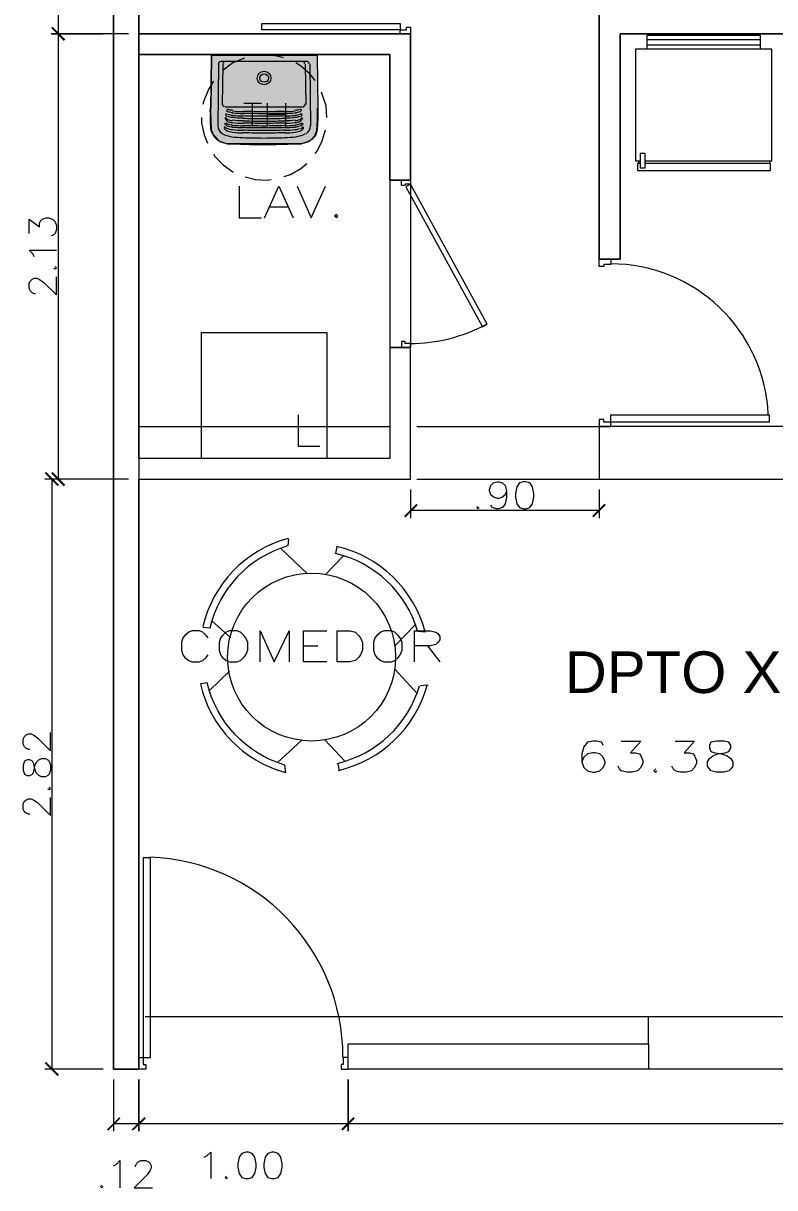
# Model space of a CAD drawing. Header units: metres. Extents: x 61.8 to 83.9, y 59.2 to 72.8.
# Drawn here: x 74.12 to 78.37, y 59.21 to 65.81 of the extents above; entities that cross this region are included whole.
import ezdxf

# ---------------------------------------------------------------- set-up
doc = ezdxf.new("R2010")
doc.units = ezdxf.units.M
doc.header["$MEASUREMENT"] = 0
for name, color, linetype, true_color in [('PDF_0', 250, 'Continuous', 0x333333), ('PDF_MA_0.30', 250, 'Continuous', 0x333333), ('PDF_MA_APARATOS', 7, 'Continuous', 0x989898), ('PDF_MA_COTAS', 250, 'Continuous', 0x333333), ('PDF_MA_MOBILIARIO', 250, 'Continuous', 0x333333), ('PDF_MA_MUROS', 250, 'Continuous', 0x333333), ('PDF_MA_PROYECCION', 250, 'Continuous', 0x333333), ('PDF_MA_PROYECCIONES', 250, 'Continuous', 0x333333), ('PDF_MA_PUERTAS', 250, 'Continuous', 0x333333), ('PDF_MA_TAB P10', 7, 'Continuous', 0x00dd00), ('PDF_MA_TAB P12', 140, 'Continuous', 0x00bfff), ('PDF_MA_TEXTO 2', 250, 'Continuous', 0x333333), ('PDF_MA_TEXTO AREAS', 250, 'Continuous', 0x333333), ('PDF_Texto', 250, 'Continuous', 0x333333)]:
    doc.layers.add(name, color=color, linetype=linetype, true_color=true_color)
doc.styles.add('PDF Swiss721BT-Roman', font='Arial.ttf')

msp = doc.modelspace()

# ---------------------------------------------------------------- linework, layer by layer
at = {"layer": 'PDF_0', "color": 6, "transparency": 33554559}
for points in [[(74.28262, 65.78742), (74.27527, 65.78007), (74.3561, 65.71393)], [(74.3561, 65.71393), (74.27527, 65.78007), (74.28262, 65.78742)], [(74.27527, 65.78007), (74.3561, 65.71393), (74.34508, 65.70658)], [(74.34508, 65.70658), (74.3561, 65.71393), (74.27527, 65.78007)], [(74.31936, 63.18979), (74.23853, 63.25593), (74.24588, 63.26328)], [(74.31201, 63.18245), (74.31936, 63.18979), (74.23853, 63.25593)], [(74.28262, 63.26328), (74.27527, 63.25593), (74.3561, 63.18979)], [(74.27527, 63.25593), (74.3561, 63.18979), (74.34508, 63.18245)], [(76.34381, 63.08324), (76.28135, 63.00609), (76.27401, 63.01344)], [(76.35116, 63.0759), (76.34381, 63.08324), (76.28135, 63.00609)], [(77.33951, 63.01344), (77.34686, 63.00609), (77.40932, 63.08324)], [(77.34686, 63.00609), (77.40932, 63.08324), (77.41666, 63.0759)], [(74.24588, 59.91981), (74.23853, 59.91246), (74.31936, 59.84632)], [(74.23853, 59.91246), (74.31936, 59.84632), (74.31201, 59.83897)], [(74.66106, 59.6075), (74.5986, 59.53035), (74.59125, 59.53769)], [(74.6684, 59.60016), (74.66106, 59.6075), (74.5986, 59.53035)], [(74.73086, 59.53769), (74.73821, 59.53035), (74.80435, 59.6075)], [(74.80435, 59.6075), (74.73821, 59.53035), (74.73086, 59.53769)], [(74.73821, 59.53035), (74.80435, 59.6075), (74.8117, 59.60016)], [(74.8117, 59.60016), (74.80435, 59.6075), (74.73821, 59.53035)], [(75.91761, 59.53769), (75.92496, 59.53035), (75.98742, 59.6075)], [(75.98742, 59.6075), (75.92496, 59.53035), (75.91761, 59.53769)], [(75.92496, 59.53035), (75.98742, 59.6075), (75.99477, 59.60016)], [(75.99477, 59.60016), (75.98742, 59.6075), (75.92496, 59.53035)]]:
    msp.add_solid(points, dxfattribs=at)
at = {"layer": 'PDF_MA_0.30', "color": 6, "lineweight": 0}
for points in [[(74.31569, 71.91221), (74.31569, 69.186), (74.31569, 68.59079), (74.31569, 65.747), (74.31569, 63.22286)], [(74.71249, 65.747), (74.27527, 65.747), (74.5692, 65.747)], [(74.15035, 64.61536), (74.15035, 64.69619), (74.20914, 64.6521), (74.20914, 64.67415), (74.21648, 64.68885), (74.22383, 64.69619), (74.24588, 64.70354), (74.26057, 64.70354), (74.28262, 64.69619), (74.29732, 64.6815), (74.30466, 64.65945), (74.30466, 64.63741), (74.29732, 64.61536), (74.28997, 64.60801), (74.27527, 64.60067)], [(74.17974, 64.48309), (74.17239, 64.49779), (74.15035, 64.51984), (74.30466, 64.51984)], [(74.28997, 64.42063), (74.29732, 64.41329), (74.30466, 64.42063), (74.29732, 64.42798)], [(74.18709, 64.27367), (74.17974, 64.27367), (74.16505, 64.28102), (74.1577, 64.28836), (74.15035, 64.30306), (74.15035, 64.33245), (74.1577, 64.34715), (74.16505, 64.3545), (74.17974, 64.36185), (74.19444, 64.36185), (74.20914, 64.3545), (74.23118, 64.3398), (74.30466, 64.26632), (74.30466, 64.3692)], [(74.71249, 63.22286), (74.23853, 63.22286)], [(74.5692, 63.22286), (74.27527, 63.22286)], [(74.27894, 63.22286), (74.27894, 59.87939)], [(74.15402, 61.69074), (74.14668, 61.69074), (74.13198, 61.69809), (74.12463, 61.70544), (74.11728, 61.72014), (74.11728, 61.74953), (74.12463, 61.76423), (74.13198, 61.77157), (74.14668, 61.77892), (74.16137, 61.77892), (74.17607, 61.77157), (74.19811, 61.75688), (74.2716, 61.6834), (74.2716, 61.78627)], [(74.2569, 61.47029), (74.26425, 61.46295), (74.2716, 61.47029), (74.26425, 61.47764)], [(74.15402, 61.32333), (74.14668, 61.32333), (74.13198, 61.33068), (74.12463, 61.33803), (74.11728, 61.35272), (74.11728, 61.38212), (74.12463, 61.39681), (74.13198, 61.40416), (74.14668, 61.41151), (74.16137, 61.41151), (74.17607, 61.40416), (74.19811, 61.38946), (74.2716, 61.31598), (74.2716, 61.41886)], [(74.5692, 59.87939), (74.23853, 59.87939)], [(74.62799, 59.8206), (74.62799, 59.52667)], [(74.62799, 59.57076), (74.77128, 59.57076), (75.95803, 59.57076), (82.74417, 59.57076), (83.83172, 59.57076)], [(75.14237, 59.37971), (75.15707, 59.38705), (75.17911, 59.4091), (75.17911, 59.25846)], [(74.62799, 59.33194), (74.64269, 59.33929), (74.66473, 59.36134), (74.66473, 59.20702)], [(74.75291, 59.32459), (74.75291, 59.33194), (74.76026, 59.34664), (74.76761, 59.35399), (74.7823, 59.36134), (74.8117, 59.36134), (74.82639, 59.35399), (74.83374, 59.34664), (74.84109, 59.33194), (74.84109, 59.31725), (74.83374, 59.30255), (74.81904, 59.2805), (74.74556, 59.20702), (74.84844, 59.20702)], [(75.26729, 59.27316), (75.25994, 59.26581), (75.26729, 59.25846), (75.27464, 59.26581)], [(74.56185, 59.22172), (74.55451, 59.21437), (74.56185, 59.20702), (74.5692, 59.21437)]]:
    msp.add_lwpolyline(points, dxfattribs=at)
for points in [[(74.11728, 61.57317), (74.12463, 61.55113), (74.13933, 61.54378), (74.15402, 61.54378), (74.16872, 61.55113), (74.17607, 61.56582), (74.18342, 61.59522), (74.19077, 61.61726), (74.20546, 61.63196), (74.22016, 61.63931), (74.2422, 61.63931), (74.2569, 61.63196), (74.26425, 61.62461), (74.2716, 61.60256), (74.2716, 61.57317), (74.26425, 61.55113), (74.2569, 61.54378), (74.2422, 61.53643), (74.22016, 61.53643), (74.20546, 61.54378), (74.19077, 61.55847), (74.18342, 61.58052), (74.17607, 61.60991), (74.16872, 61.62461), (74.15402, 61.63196), (74.13933, 61.63196), (74.12463, 61.62461), (74.11728, 61.60256)], [(74.77128, 59.52667), (74.77128, 59.8206)], [(75.95803, 59.52667), (75.95803, 59.8206)], [(75.37751, 59.4091), (75.35547, 59.40175), (75.34077, 59.37971), (75.33342, 59.34297), (75.33342, 59.32092), (75.34077, 59.28785), (75.35547, 59.26581), (75.37751, 59.25846), (75.39221, 59.25846), (75.41426, 59.26581), (75.42895, 59.28785), (75.4363, 59.32092), (75.4363, 59.34297), (75.42895, 59.37971), (75.41426, 59.40175), (75.39221, 59.4091)], [(75.52448, 59.4091), (75.50244, 59.40175), (75.48774, 59.37971), (75.48039, 59.34297), (75.48039, 59.32092), (75.48774, 59.28785), (75.50244, 59.26581), (75.52448, 59.25846), (75.53918, 59.25846), (75.56122, 59.26581), (75.57592, 59.28785), (75.58327, 59.32092), (75.58327, 59.34297), (75.57592, 59.37971), (75.56122, 59.40175), (75.53918, 59.4091)]]:
    msp.add_lwpolyline(points, close=True, dxfattribs=at)
at = {"layer": 'PDF_MA_APARATOS', "color": 6, "lineweight": 0}
msp.add_lwpolyline([(75.18646, 65.62943), (75.778, 65.62943), (75.78167, 65.62575), (75.78167, 65.62208), (75.78534, 65.32447), (75.78534, 65.26569), (75.78167, 65.20323), (75.77432, 65.17383), (75.75228, 65.14811), (75.72656, 65.13342), (75.69349, 65.12239), (75.66042, 65.12239), (75.61266, 65.12239), (75.48039, 65.11872), (75.41426, 65.11872), (75.36282, 65.11872), (75.33342, 65.12239), (75.30403, 65.12239), (75.27096, 65.12239), (75.23055, 65.13709), (75.19381, 65.17383), (75.18278, 65.20323), (75.17911, 65.30978), (75.18278, 65.62208), (75.18278, 65.62575)], close=True, dxfattribs=at)
for points in [[(75.18278, 65.62208), (75.17911, 65.32447)], [(75.78167, 65.62943), (75.18278, 65.62575)], [(75.18278, 65.62943), (75.778, 65.62943), (75.18646, 65.62943), (75.778, 65.62943)], [(75.78167, 65.62208), (75.18278, 65.62575), (75.78167, 65.62575), (75.18278, 65.62575), (75.78167, 65.62575)], [(75.778, 65.62943), (75.18646, 65.62943)], [(75.37017, 65.61106), (75.36649, 65.60738), (75.30403, 65.58166), (75.24892, 65.54125), (75.24524, 65.53757)], [(75.59061, 65.61106), (75.5649, 65.6184), (75.49876, 65.62943), (75.44365, 65.62575)], [(75.78167, 65.62208), (75.78534, 65.32447)], [(75.2232, 65.57431), (75.21953, 65.22527)], [(75.72656, 65.58901), (75.2379, 65.58901)], [(75.24524, 65.34652), (75.24892, 65.57431)], [(75.77065, 65.48246), (75.74125, 65.5192), (75.68982, 65.56329), (75.66042, 65.58166)], [(75.71921, 65.34652), (75.71554, 65.57431)], [(75.74125, 65.57431), (75.74493, 65.22527)], [(75.19381, 65.47879), (75.16809, 65.4347), (75.14237, 65.37224), (75.13502, 65.34652)], [(75.83678, 65.27303), (75.83311, 65.33917), (75.81106, 65.4053), (75.80739, 65.41633)], [(75.25994, 65.33182), (75.48406, 65.33182), (75.70451, 65.33182)], [(75.36649, 65.35387), (75.46569, 65.35387)], [(75.41426, 65.35387), (75.41426, 65.22895)], [(75.49876, 65.35387), (75.49876, 65.22895)], [(75.60164, 65.35387), (75.60164, 65.22895)], [(75.12767, 65.27303), (75.12767, 65.23997), (75.14237, 65.17383), (75.16074, 65.12607)], [(75.49876, 65.29141), (75.60164, 65.29141)], [(75.77065, 65.06728), (75.78167, 65.08198), (75.81106, 65.14077), (75.82943, 65.20323)], [(75.61266, 65.12239), (75.30403, 65.12239), (75.66042, 65.12239), (75.27096, 65.12239), (75.69349, 65.12239)], [(75.48039, 65.11872), (75.36282, 65.11872), (75.61266, 65.12239), (75.33342, 65.12239)], [(75.19748, 65.06361), (75.20116, 65.05259), (75.24892, 65.00482), (75.30403, 64.96441), (75.30771, 64.96441)], [(75.59429, 64.93869), (75.63103, 64.94971), (75.68982, 64.98278), (75.72288, 65.01217)], [(75.37384, 64.93501), (75.43263, 64.92032), (75.49876, 64.91664), (75.52081, 64.92032)]]:
    msp.add_lwpolyline(points, dxfattribs=at)
for points in [[(75.36314, 65.30862, 0.0054402), (75.41382, 65.30724, 0.0049138), (75.48166, 65.30664)], [(75.36314, 65.2976, 0.0054402), (75.41382, 65.29621, 0.0049138), (75.48166, 65.29562)], [(75.36314, 65.2829, 0.0054402), (75.41382, 65.28152, 0.0049138), (75.48166, 65.28092)], [(75.36314, 65.2682, 0.0054402), (75.41382, 65.26682, 0.0049138), (75.48166, 65.26623)], [(75.47872, 65.30664, 0.0049138), (75.54656, 65.30725, 0.0054402), (75.59695, 65.30864)], [(75.47872, 65.29562, 0.0049138), (75.54656, 65.29623, 0.0054402), (75.59695, 65.29762)], [(75.47872, 65.28092, 0.0049138), (75.54656, 65.28153, 0.0054402), (75.59695, 65.28292)], [(75.47872, 65.26623, 0.0049138), (75.54656, 65.26684, 0.0054402), (75.59695, 65.26823)], [(75.21888, 65.22824, 0.2539291), (75.24356, 65.18119, 0.1049086), (75.29889, 65.1633, 0.040217), (75.36163, 65.15964)], [(75.26536, 65.21634, 1.0394589), (75.25649, 65.20868, 0.1575843), (75.26971, 65.19807)], [(75.26122, 65.23066, -0.8560203), (75.2676, 65.23961, 0.0127026), (75.27327, 65.23647, 0.0681758), (75.30294, 65.22976)], [(75.2634, 65.23366, 0.1575606), (75.27327, 65.22544, 0.0681758), (75.30294, 65.21874)], [(75.26875, 65.26452, 0.0627348), (75.27482, 65.26059, 0.0787066), (75.30129, 65.25516)], [(75.26963, 65.25289, 0.0541755), (75.27482, 65.24957, 0.0787066), (75.30179, 65.24398, 0.0412733), (75.36194, 65.24049)], [(75.36314, 65.2535, 0.0054402), (75.41382, 65.25212, 0.0049138), (75.48166, 65.25153)], [(75.36314, 65.24248, 0.0054402), (75.41382, 65.2411, 0.0049138), (75.48166, 65.24051)], [(75.36314, 65.22778, 0.0054402), (75.41382, 65.2264, 0.0049138), (75.48166, 65.22581)], [(75.36314, 65.21676, 0.0054402), (75.41382, 65.21538, 0.0049138), (75.48166, 65.21479)], [(75.36314, 65.20206, 0.0054402), (75.41382, 65.20068, 0.0049138), (75.48166, 65.20009)], [(75.47872, 65.25153, 0.0049138), (75.54656, 65.25214, 0.0054402), (75.59695, 65.25353)], [(75.47872, 65.24051, 0.0049138), (75.54656, 65.24112, 0.0054402), (75.59695, 65.24251)], [(75.47872, 65.22581, 0.0049138), (75.54656, 65.22642, 0.0054402), (75.59695, 65.22781)], [(75.47872, 65.21479, 0.0049138), (75.54656, 65.2154, 0.0054402), (75.59695, 65.21679)], [(75.47872, 65.20009, 0.0049138), (75.54656, 65.2007, 0.0054402), (75.59695, 65.20209)], [(75.59766, 65.24049, 0.0412733), (75.65781, 65.244, 0.0787066), (75.6847, 65.24958, 0.0541755), (75.68988, 65.2529)], [(75.65659, 65.22976, 0.0681758), (75.68626, 65.23648, 0.0127026), (75.69193, 65.23963, -0.8560203), (75.69828, 65.23067)], [(75.65824, 65.25516, 0.0787066), (75.6847, 65.2606, 0.0627348), (75.69076, 65.26452)], [(75.6898, 65.19808, 0.1575843), (75.70302, 65.20868, 1.0394589), (75.69414, 65.21634)], [(75.19099, 65.17606, 0.1631888), (75.23679, 65.13346, 0.1062902), (75.30328, 65.12271, -0.0157014), (75.36127, 65.12125, 0.0053463), (75.41179, 65.11969, 0.0049114), (75.48174, 65.11926)], [(75.3628, 65.15796, 0.0053461), (75.41328, 65.1566, 0.0049116), (75.4817, 65.156)], [(75.36314, 65.18737, 0.0054402), (75.41382, 65.18599, 0.0049138), (75.48166, 65.18539)], [(75.4787, 65.156, 0.0049116), (75.54711, 65.15661, 0.0053461), (75.5973, 65.15799)], [(75.47872, 65.18539, 0.0049138), (75.54656, 65.186, 0.0054402), (75.59695, 65.18739)], [(75.59797, 65.15964, 0.040217), (75.66071, 65.16332, 0.1049086), (75.71597, 65.1812)], [(75.60123, 65.12028, -0.0157014), (75.66006, 65.12304, 0.1062902), (75.72643, 65.13348, 0.1631888), (75.7722, 65.17608)], [(75.47866, 65.11926, 0.0049114), (75.5478, 65.11988, 0.0053463), (75.59884, 65.12128)]]:
    msp.add_lwpolyline(points, format="xyb", dxfattribs=at)
for radius in [0.03858, 0.02388]:
    msp.add_circle((75.48159, 65.49573), radius, dxfattribs=at)
for centre, radius, start, end in [((75.18397, 65.62433), 0.00551, 90.00727, 179.606353), ((75.77553, 65.62433), 0.00551, 0.408219, 90.007302), ((75.23541, 65.57656), 0.01286, 90.007186, 179.326248), ((75.26113, 65.57656), 0.01286, 90.007304, 178.930567), ((75.69837, 65.57656), 0.01286, 1.084005, 90.007267), ((75.72409, 65.57656), 0.01286, 0.688323, 90.007386), ((75.25746, 65.34876), 0.01286, 178.93049, 270.007165), ((75.70205, 65.34876), 0.01286, 270.007406, 1.084081), ((76.70148, 65.31201), 1.52663, 179.496469, 183.978827), ((75.26481, 65.26425), 0.00551, 23.671847, 170.893847), ((75.26848, 65.28629), 0.00551, 62.497496, 198.728258), ((75.27215, 65.26425), 0.00919, 170.894058, 211.785027), ((75.27583, 65.28997), 0.01286, 198.727972, 245.474802), ((75.28318, 65.31936), 0.01653, 212.15327, 249.276072), ((75.27583, 65.31201), 0.00551, 67.221441, 203.957), ((75.31257, 65.3855), 0.11206, 249.490348, 265.068957), ((75.31257, 65.39652), 0.11206, 249.759517, 265.068885), ((75.31257, 65.42592), 0.11206, 251.385445, 265.068989), ((75.31992, 65.43326), 0.13411, 252.49509, 262.926675), ((75.35299, 65.67209), 0.36558, 261.948794, 271.402565), ((75.35299, 65.66107), 0.36558, 261.948794, 271.402565), ((75.35299, 65.64637), 0.36558, 261.948794, 271.402565), ((75.35299, 65.63535), 0.36558, 261.948794, 271.402565), ((75.60651, 65.67209), 0.36558, 268.612007, 278.065778), ((75.60651, 65.66107), 0.36558, 268.612007, 278.065778), ((75.60651, 65.64637), 0.36558, 268.612007, 278.065778), ((75.60651, 65.63535), 0.36558, 268.612007, 278.065778), ((75.64693, 65.42592), 0.11206, 274.945582, 288.629127), ((75.64693, 65.39652), 0.11206, 274.945687, 290.255054), ((75.64693, 65.3855), 0.11206, 274.945615, 290.524223), ((75.64326, 65.43326), 0.13411, 277.087897, 287.519481), ((75.67633, 65.31936), 0.01653, 290.7385, 327.861302), ((75.68735, 65.31201), 0.00551, 336.057572, 112.793131), ((75.69102, 65.28629), 0.00551, 341.286314, 117.517076), ((75.68368, 65.28997), 0.01286, 294.53977, 341.2866), ((75.6947, 65.26425), 0.00551, 9.120725, 156.342725), ((75.68735, 65.26425), 0.00919, 328.229545, 9.120513), ((74.25803, 65.31201), 1.52663, 356.035745, 0.518102), ((75.25011, 65.21281), 0.07165, 183.978863, 209.895561), ((75.28318, 65.23485), 0.02756, 227.446071, 247.75995), ((75.27583, 65.26792), 0.01286, 211.785061, 249.270619), ((75.31257, 65.31569), 0.11206, 249.468364, 265.068965), ((75.35299, 65.62065), 0.36558, 261.948794, 271.402565), ((75.35299, 65.59126), 0.36558, 261.948794, 271.402565), ((75.35299, 65.58024), 0.36558, 261.948794, 271.402565), ((75.35299, 65.56554), 0.36558, 261.948794, 271.402565), ((75.60651, 65.62065), 0.36558, 268.612007, 278.065778), ((75.60651, 65.59126), 0.36558, 268.612007, 278.065778), ((75.60651, 65.58024), 0.36558, 268.612007, 278.065778), ((75.60651, 65.56554), 0.36558, 268.612007, 278.065778), ((75.64693, 65.33038), 0.11206, 274.945607, 290.546208), ((75.64693, 65.31569), 0.11206, 274.945607, 290.546208), ((75.68368, 65.26792), 0.01286, 290.743953, 328.229511), ((75.68368, 65.24588), 0.02021, 287.013861, 322.829655), ((75.68, 65.23485), 0.02756, 292.254622, 312.5685), ((75.68735, 65.2275), 0.05695, 303.762713, 0.754412), ((75.7094, 65.21281), 0.07165, 330.11901, 356.035709), ((75.31257, 65.31569), 0.12676, 249.808929, 264.574468), ((75.35299, 65.55084), 0.36558, 261.948794, 271.402565), ((75.60651, 65.55084), 0.36558, 268.612007, 278.065778), ((75.64693, 65.31569), 0.12676, 275.440104, 290.205643)]:
    msp.add_arc(centre, radius, start, end, dxfattribs=at)
at = {"layer": 'PDF_MA_APARATOS', "color": 6, "transparency": 33554559}
for points in [[(75.18278, 65.62208), (75.78534, 65.32447), (75.17911, 65.30978)], [(75.78167, 65.62208), (75.18278, 65.62208), (75.78534, 65.32447)], [(75.78534, 65.32447), (75.17911, 65.30978), (75.78534, 65.26569)], [(75.17911, 65.30978), (75.78534, 65.26569), (75.18278, 65.20323)], [(75.18278, 65.20323), (75.78167, 65.20323), (75.78534, 65.26569)], [(75.18278, 65.20323), (75.19381, 65.17383), (75.77432, 65.17383)], [(75.77432, 65.17383), (75.18278, 65.20323), (75.78167, 65.20323)], [(75.19381, 65.17383), (75.77432, 65.17383), (75.23055, 65.13709)], [(75.23055, 65.13709), (75.75228, 65.14811), (75.77432, 65.17383)], [(75.72656, 65.13342), (75.23055, 65.13709), (75.75228, 65.14811)], [(75.27096, 65.12239), (75.72656, 65.13342), (75.23055, 65.13709)], [(75.69349, 65.12239), (75.27096, 65.12239), (75.72656, 65.13342)]]:
    msp.add_solid(points, dxfattribs=at)
at = {"layer": 'PDF_MA_COTAS', "color": 6, "lineweight": 0}
for points in [[(76.31075, 63.16408), (76.31075, 63.00241)], [(76.85452, 63.15673), (76.84717, 63.13468), (76.83248, 63.11999), (76.81043, 63.11264), (76.80308, 63.11264), (76.78104, 63.11999), (76.76634, 63.13468), (76.75899, 63.15673), (76.75899, 63.16408), (76.76634, 63.18612), (76.78104, 63.20082), (76.80308, 63.20817), (76.81043, 63.20817), (76.83248, 63.20082), (76.84717, 63.18612), (76.85452, 63.15673), (76.85452, 63.11999), (76.84717, 63.08324), (76.83248, 63.0612), (76.81043, 63.05385), (76.79573, 63.05385), (76.77369, 63.0612), (76.76634, 63.0759)], [(77.37992, 63.16408), (77.37992, 63.00241)], [(76.31075, 63.0465), (77.37992, 63.0465)], [(76.69286, 63.06855), (76.68551, 63.0612), (76.69286, 63.05385), (76.70021, 63.0612)]]:
    msp.add_lwpolyline(points, dxfattribs=at)
msp.add_lwpolyline([(76.95005, 63.20817), (76.928, 63.20082), (76.91331, 63.17877), (76.90596, 63.14203), (76.90596, 63.11999), (76.91331, 63.08324), (76.928, 63.0612), (76.95005, 63.05385), (76.96474, 63.05385), (76.98679, 63.0612), (77.00149, 63.08324), (77.00883, 63.11999), (77.00883, 63.14203), (77.00149, 63.17877), (76.98679, 63.20082), (76.96474, 63.20817)], close=True, dxfattribs=at)
at = {"layer": 'PDF_MA_MOBILIARIO', "color": 6, "lineweight": 0}
for points in [[(77.65181, 65.65882), (77.65181, 65.73965), (78.29111, 65.73965), (78.29111, 65.65882)], [(77.65181, 65.71393), (78.29111, 65.71393)], [(77.65181, 65.68454), (78.29111, 65.68454)], [(77.64079, 65.02687), (78.35725, 65.02687), (78.35725, 65.65882), (77.58568, 65.65882), (77.58568, 65.02687), (77.61139, 65.02687)], [(77.61139, 65.01217), (77.5967, 65.01217), (77.5967, 64.97176), (78.3499, 64.97176), (78.3499, 65.01217), (77.64079, 65.01217)], [(77.60405, 65.01217), (77.60405, 65.02687)], [(78.34622, 65.01217), (78.34622, 65.02687)], [(75.67512, 63.5866), (75.67512, 63.41024), (75.79637, 63.41024)], [(75.72656, 62.68644), (75.57592, 62.82973)], [(75.62001, 62.88484), (75.61633, 62.84443)], [(75.88822, 62.80034), (75.89557, 62.84075)], [(75.92864, 62.78564), (75.82943, 62.68276)], [(75.17544, 62.37781), (75.13502, 62.38148)], [(75.18646, 62.41822), (75.29301, 62.3227)], [(76.22257, 62.27861), (76.34014, 62.39985)], [(76.39525, 62.35576), (76.35484, 62.35944)], [(75.17176, 62.02509), (75.28566, 62.13532)], [(76.22257, 62.14634), (76.35116, 62.00672)], [(76.40995, 62.05448), (76.36586, 62.05081)], [(75.69349, 61.74218), (75.55755, 61.61726)], [(75.94333, 61.62093), (75.82576, 61.74586)], [(75.89924, 61.60991), (75.90659, 61.5695)]]:
    msp.add_lwpolyline(points, dxfattribs=at)
for points in [[(77.61139, 64.98645), (77.64079, 64.98645), (77.64079, 65.06728), (77.61139, 65.06728)], [(75.83678, 63.34043), (75.12767, 63.34043), (75.12767, 64.05322), (75.83678, 64.05322)]]:
    msp.add_lwpolyline(points, close=True, dxfattribs=at)
for points in [[(75.16074, 62.06918), (75.12032, 62.06183, 0.2768397), (75.60292, 61.55992)], [(75.60531, 61.55847), (75.59796, 61.60256, -0.2694747), (75.15918, 62.06886)]]:
    msp.add_lwpolyline(points, format="xyb", dxfattribs=at)
msp.add_circle((75.75044, 62.21431), 0.4758, dxfattribs=at)
for centre, radius, start, end in [((75.79453, 62.23268), 0.67788, 105.128299, 167.025097), ((75.79453, 62.23268), 0.63746, 106.484923, 166.810998), ((75.73942, 62.18124), 0.67788, 15.128128, 77.025061), ((75.73942, 62.18124), 0.63746, 16.484959, 76.810852), ((75.75044, 62.23268), 0.63746, 283.189148, 343.515041), ((75.75044, 62.23268), 0.67788, 282.974939, 344.871872)]:
    msp.add_arc(centre, radius, start, end, dxfattribs=at)
at = {"layer": 'PDF_MA_MUROS', "color": 6, "lineweight": 0}
for points in [[(76.19317, 63.96871), (76.19317, 63.34043), (74.77128, 63.34043), (74.77128, 65.62943), (76.19317, 65.62943), (76.19317, 64.91664), (76.31075, 64.91664), (76.31075, 65.747), (74.77128, 65.747), (74.77128, 68.59079)], [(74.62799, 66.33854), (74.62799, 59.87939), (74.77128, 59.87939), (74.77128, 60.02268), (74.77128, 63.22286), (76.31075, 63.22286), (76.31075, 63.96871), (76.19317, 63.96871), (76.31075, 63.96871)], [(77.37992, 65.747), (77.37992, 65.747)], [(77.4975, 65.747), (77.4975, 65.747)], [(81.6897, 63.22286), (81.6897, 64.56025), (81.21573, 64.56025), (81.21573, 64.08629), (80.89241, 64.08629), (80.89241, 63.52047), (77.4975, 63.52047), (77.37992, 63.52047), (77.37992, 63.22286), (77.65916, 63.22286), (81.42883, 63.22286), (81.56477, 63.09427), (81.6897, 63.21919)], [(83.78763, 60.09249), (83.07485, 60.09249), (83.07485, 59.87939), (75.95803, 59.87939), (75.95803, 60.02268), (77.65916, 60.02268), (77.65916, 60.177), (79.08105, 60.177), (79.08105, 60.02636), (82.74417, 60.02268), (82.74417, 61.62828), (83.78763, 61.62828), (83.78763, 63.02078)], [(77.65916, 60.05575), (77.65916, 60.05575)]]:
    msp.add_lwpolyline(points, dxfattribs=at)
msp.add_lwpolyline([(81.39209, 65.747), (81.21573, 65.747), (77.4975, 65.747), (77.4975, 64.4684), (77.37992, 64.4684), (77.37992, 65.86457), (81.39209, 65.86457)], close=True, dxfattribs=at)
at = {"layer": 'PDF_MA_PROYECCION', "color": 6, "lineweight": 0}
for points in [[(76.19317, 64.91664), (76.19317, 63.96871)], [(76.31075, 64.91664), (76.31075, 63.96871)]]:
    msp.add_lwpolyline(points, dxfattribs=at)
at = {"layer": 'PDF_MA_PROYECCIONES', "color": 6, "lineweight": 0}
for points in [[(74.77128, 63.52047), (76.19317, 63.52047)], [(76.34749, 63.52047), (77.41299, 63.52047)], [(74.80802, 60.177), (81.21573, 60.177), (81.21573, 63.22286)], [(76.34749, 63.22286), (77.41299, 63.22286)]]:
    msp.add_lwpolyline(points, dxfattribs=at)
at = {"layer": 'PDF_MA_PUERTAS', "color": 6, "lineweight": 0}
for points in [[(76.25196, 65.76904), (75.46937, 65.76904), (75.46937, 65.80579), (76.25196, 65.80579)], [(76.2887, 65.78374), (76.31075, 65.78374), (76.31075, 65.747), (76.25196, 65.747), (76.25196, 65.76904), (76.2887, 65.76904)], [(76.25931, 64.91664), (76.31075, 64.91664), (76.31075, 64.8946), (76.28135, 64.8946), (76.28135, 64.88725), (76.25931, 64.88725)], [(76.28503, 64.8799), (76.71858, 64.08629), (76.7443, 64.10098), (76.31075, 64.8946)], [(77.37992, 64.4684), (77.44606, 64.4684), (77.44606, 64.439), (77.40564, 64.439), (77.40564, 64.42798), (77.37992, 64.42798)], [(76.25931, 63.96871), (76.31075, 63.96871), (76.31075, 63.99076), (76.28135, 63.99076), (76.28135, 64.00178), (76.25931, 64.00178)], [(77.37992, 63.52047), (77.44606, 63.52047), (77.44606, 63.54619), (77.40564, 63.54619), (77.40564, 63.56088), (77.37992, 63.56088)], [(77.44606, 63.5866), (78.34255, 63.5866), (78.34255, 63.54619), (77.44606, 63.54619)], [(74.83741, 59.94552), (74.83741, 61.07716), (74.797, 61.07716), (74.797, 59.94552)], [(74.77128, 59.87939), (74.77128, 59.94552), (74.797, 59.94552), (74.797, 59.90511), (74.8117, 59.90511), (74.8117, 59.87939)], [(75.95803, 59.87939), (75.95803, 59.94552), (75.92864, 59.94552), (75.92864, 59.90511), (75.91761, 59.90511), (75.91761, 59.87939)]]:
    msp.add_lwpolyline(points, close=True, dxfattribs=at)
for centre, radius, start, end in [((77.44366, 63.54835), 0.89465, 2.62024, 89.994505), ((76.30831, 64.89682), 0.90568, 269.994514, 298.300778), ((74.7945, 59.94754), 1.13347, 359.994507, 88.011476)]:
    msp.add_arc(centre, radius, start, end, dxfattribs=at)
at = {"layer": 'PDF_MA_TAB P10', "color": 6, "lineweight": 0}
for points in [[(77.37992, 64.4684), (77.4975, 64.4684), (77.4975, 65.747), (81.39209, 65.747), (81.39209, 65.86457), (77.37992, 65.86457)], [(76.31075, 64.91664), (76.19317, 64.91664), (76.19317, 65.62943), (74.77128, 65.62943), (74.77128, 65.747), (76.31075, 65.747)], [(74.77128, 63.34043), (74.77128, 63.22286), (76.31075, 63.22286), (76.31075, 63.96871), (76.19317, 63.96871), (76.19317, 63.34043)]]:
    msp.add_lwpolyline(points, close=True, dxfattribs=at)
at = {"layer": 'PDF_MA_TAB P12', "color": 6, "lineweight": 0}
for points in [[(74.62799, 71.91221), (74.77128, 71.91221), (74.77128, 59.87939), (74.62799, 59.87939)], [(75.95803, 60.02268), (77.65916, 60.02268), (77.65916, 59.87939), (75.95803, 59.87939)]]:
    msp.add_lwpolyline(points, close=True, dxfattribs=at)
at = {"layer": 'PDF_MA_TEXTO 2', "color": 6, "lineweight": 0}
for points in [[(75.34077, 64.88358), (75.34077, 64.70354), (75.46569, 64.70354)], [(75.48406, 64.70354), (75.5649, 64.88358), (75.64573, 64.70354)], [(75.66777, 64.88358), (75.7486, 64.70354), (75.82943, 64.88358)], [(75.51346, 64.766), (75.61633, 64.766)], [(75.16441, 62.3227), (75.15339, 62.33739), (75.13502, 62.35576), (75.11298, 62.36311), (75.07256, 62.36311), (75.05419, 62.35576), (75.03214, 62.33739), (75.02112, 62.3227), (75.01377, 62.29698), (75.01377, 62.25289), (75.02112, 62.22717), (75.03214, 62.21247), (75.05419, 62.1941), (75.07256, 62.18675), (75.11298, 62.18675), (75.13502, 62.1941), (75.15339, 62.21247), (75.16441, 62.22717)], [(75.45835, 62.18675), (75.45835, 62.36311), (75.53918, 62.18675), (75.62368, 62.36311), (75.62368, 62.18675)], [(75.83678, 62.18675), (75.70451, 62.18675), (75.70451, 62.36311), (75.83678, 62.36311)], [(76.33279, 62.18675), (76.33279, 62.36311), (76.42465, 62.36311), (76.45404, 62.35576), (76.46506, 62.34842), (76.47608, 62.33004), (76.47608, 62.31167), (76.46506, 62.29698), (76.45404, 62.28596), (76.42465, 62.27861), (76.33279, 62.27861)], [(75.70451, 62.27861), (75.78534, 62.27861)], [(76.40627, 62.27861), (76.47608, 62.18675)]]:
    msp.add_lwpolyline(points, dxfattribs=at)
for points in [[(75.89189, 64.72191), (75.88087, 64.71456), (75.89189, 64.70354), (75.89924, 64.71456)], [(75.28566, 62.36311), (75.26729, 62.35576), (75.24524, 62.33739), (75.23422, 62.3227), (75.22687, 62.29698), (75.22687, 62.25289), (75.23422, 62.22717), (75.24524, 62.21247), (75.26729, 62.1941), (75.28566, 62.18675), (75.32608, 62.18675), (75.34812, 62.1941), (75.36649, 62.21247), (75.37751, 62.22717), (75.38854, 62.25289), (75.38854, 62.29698), (75.37751, 62.3227), (75.36649, 62.33739), (75.34812, 62.35576), (75.32608, 62.36311)], [(75.89557, 62.18675), (75.89557, 62.36311), (75.96905, 62.36311), (75.99844, 62.35576), (76.01682, 62.33739), (76.02784, 62.3227), (76.03886, 62.29698), (76.03886, 62.25289), (76.02784, 62.22717), (76.01682, 62.21247), (75.99844, 62.1941), (75.96905, 62.18675)], [(76.16011, 62.36311), (76.14174, 62.35576), (76.11969, 62.33739), (76.10867, 62.3227), (76.10132, 62.29698), (76.10132, 62.25289), (76.10867, 62.22717), (76.11969, 62.21247), (76.14174, 62.1941), (76.16011, 62.18675), (76.20052, 62.18675), (76.22257, 62.1941), (76.24094, 62.21247), (76.25196, 62.22717), (76.26298, 62.25289), (76.26298, 62.29698), (76.25196, 62.3227), (76.24094, 62.33739), (76.22257, 62.35576), (76.20052, 62.36311)]]:
    msp.add_lwpolyline(points, close=True, dxfattribs=at)
at = {"layer": 'PDF_MA_TEXTO AREAS', "color": 6, "lineweight": 0}
for points in [[(77.40197, 61.71279), (77.39462, 61.73116), (77.36155, 61.73851), (77.34318, 61.73851), (77.31379, 61.73116), (77.29174, 61.70544), (77.28072, 61.66502), (77.28072, 61.62093), (77.29174, 61.58787), (77.31379, 61.5695), (77.34318, 61.56215), (77.3542, 61.56215), (77.3836, 61.5695), (77.40197, 61.58787), (77.41299, 61.61359), (77.41299, 61.62093), (77.40197, 61.64665), (77.3836, 61.66502), (77.3542, 61.67237), (77.34318, 61.67237), (77.31379, 61.66502), (77.29174, 61.64665), (77.28072, 61.62093)], [(77.50484, 61.73851), (77.61507, 61.73851), (77.55628, 61.67237), (77.58568, 61.67237), (77.60772, 61.66502), (77.61507, 61.654), (77.62609, 61.62828), (77.62609, 61.61359), (77.61507, 61.58787), (77.5967, 61.5695), (77.5673, 61.56215), (77.53424, 61.56215), (77.50484, 61.5695), (77.49382, 61.58052), (77.48647, 61.59522)], [(77.8098, 61.73851), (77.92002, 61.73851), (77.86124, 61.67237), (77.89063, 61.67237), (77.91267, 61.66502), (77.92002, 61.654), (77.93104, 61.62828), (77.93104, 61.61359), (77.92002, 61.58787), (77.90165, 61.5695), (77.87226, 61.56215), (77.83919, 61.56215), (77.8098, 61.5695), (77.79878, 61.58052), (77.79143, 61.59522)], [(77.69957, 61.58052), (77.68855, 61.5695), (77.69957, 61.56215), (77.70692, 61.5695)]]:
    msp.add_lwpolyline(points, dxfattribs=at)
msp.add_lwpolyline([(78.04494, 61.73851), (78.01188, 61.73116), (78.00453, 61.71279), (78.00453, 61.69809), (78.01188, 61.67972), (78.03392, 61.67237), (78.07434, 61.66502), (78.10373, 61.654), (78.12577, 61.63931), (78.1368, 61.62093), (78.1368, 61.59522), (78.12577, 61.58052), (78.11475, 61.5695), (78.08536, 61.56215), (78.04494, 61.56215), (78.01188, 61.5695), (78.00453, 61.58052), (77.99351, 61.59522), (77.99351, 61.62093), (78.00453, 61.63931), (78.0229, 61.654), (78.05229, 61.66502), (78.09271, 61.67237), (78.11475, 61.67972), (78.12577, 61.69809), (78.12577, 61.71279), (78.11475, 61.73116), (78.08536, 61.73851)], close=True, dxfattribs=at)

# ---------------------------------------------------------------- texts
at = {"layer": 'PDF_Texto', "color": 6, "insert": (77.18463, 62.12681), "char_height": 0.23597, "attachment_point": 4, "style": 'PDF Swiss721BT-Roman'}
msp.add_mtext('DPTO X01', dxfattribs=at)

doc.saveas('drawing.dxf')
